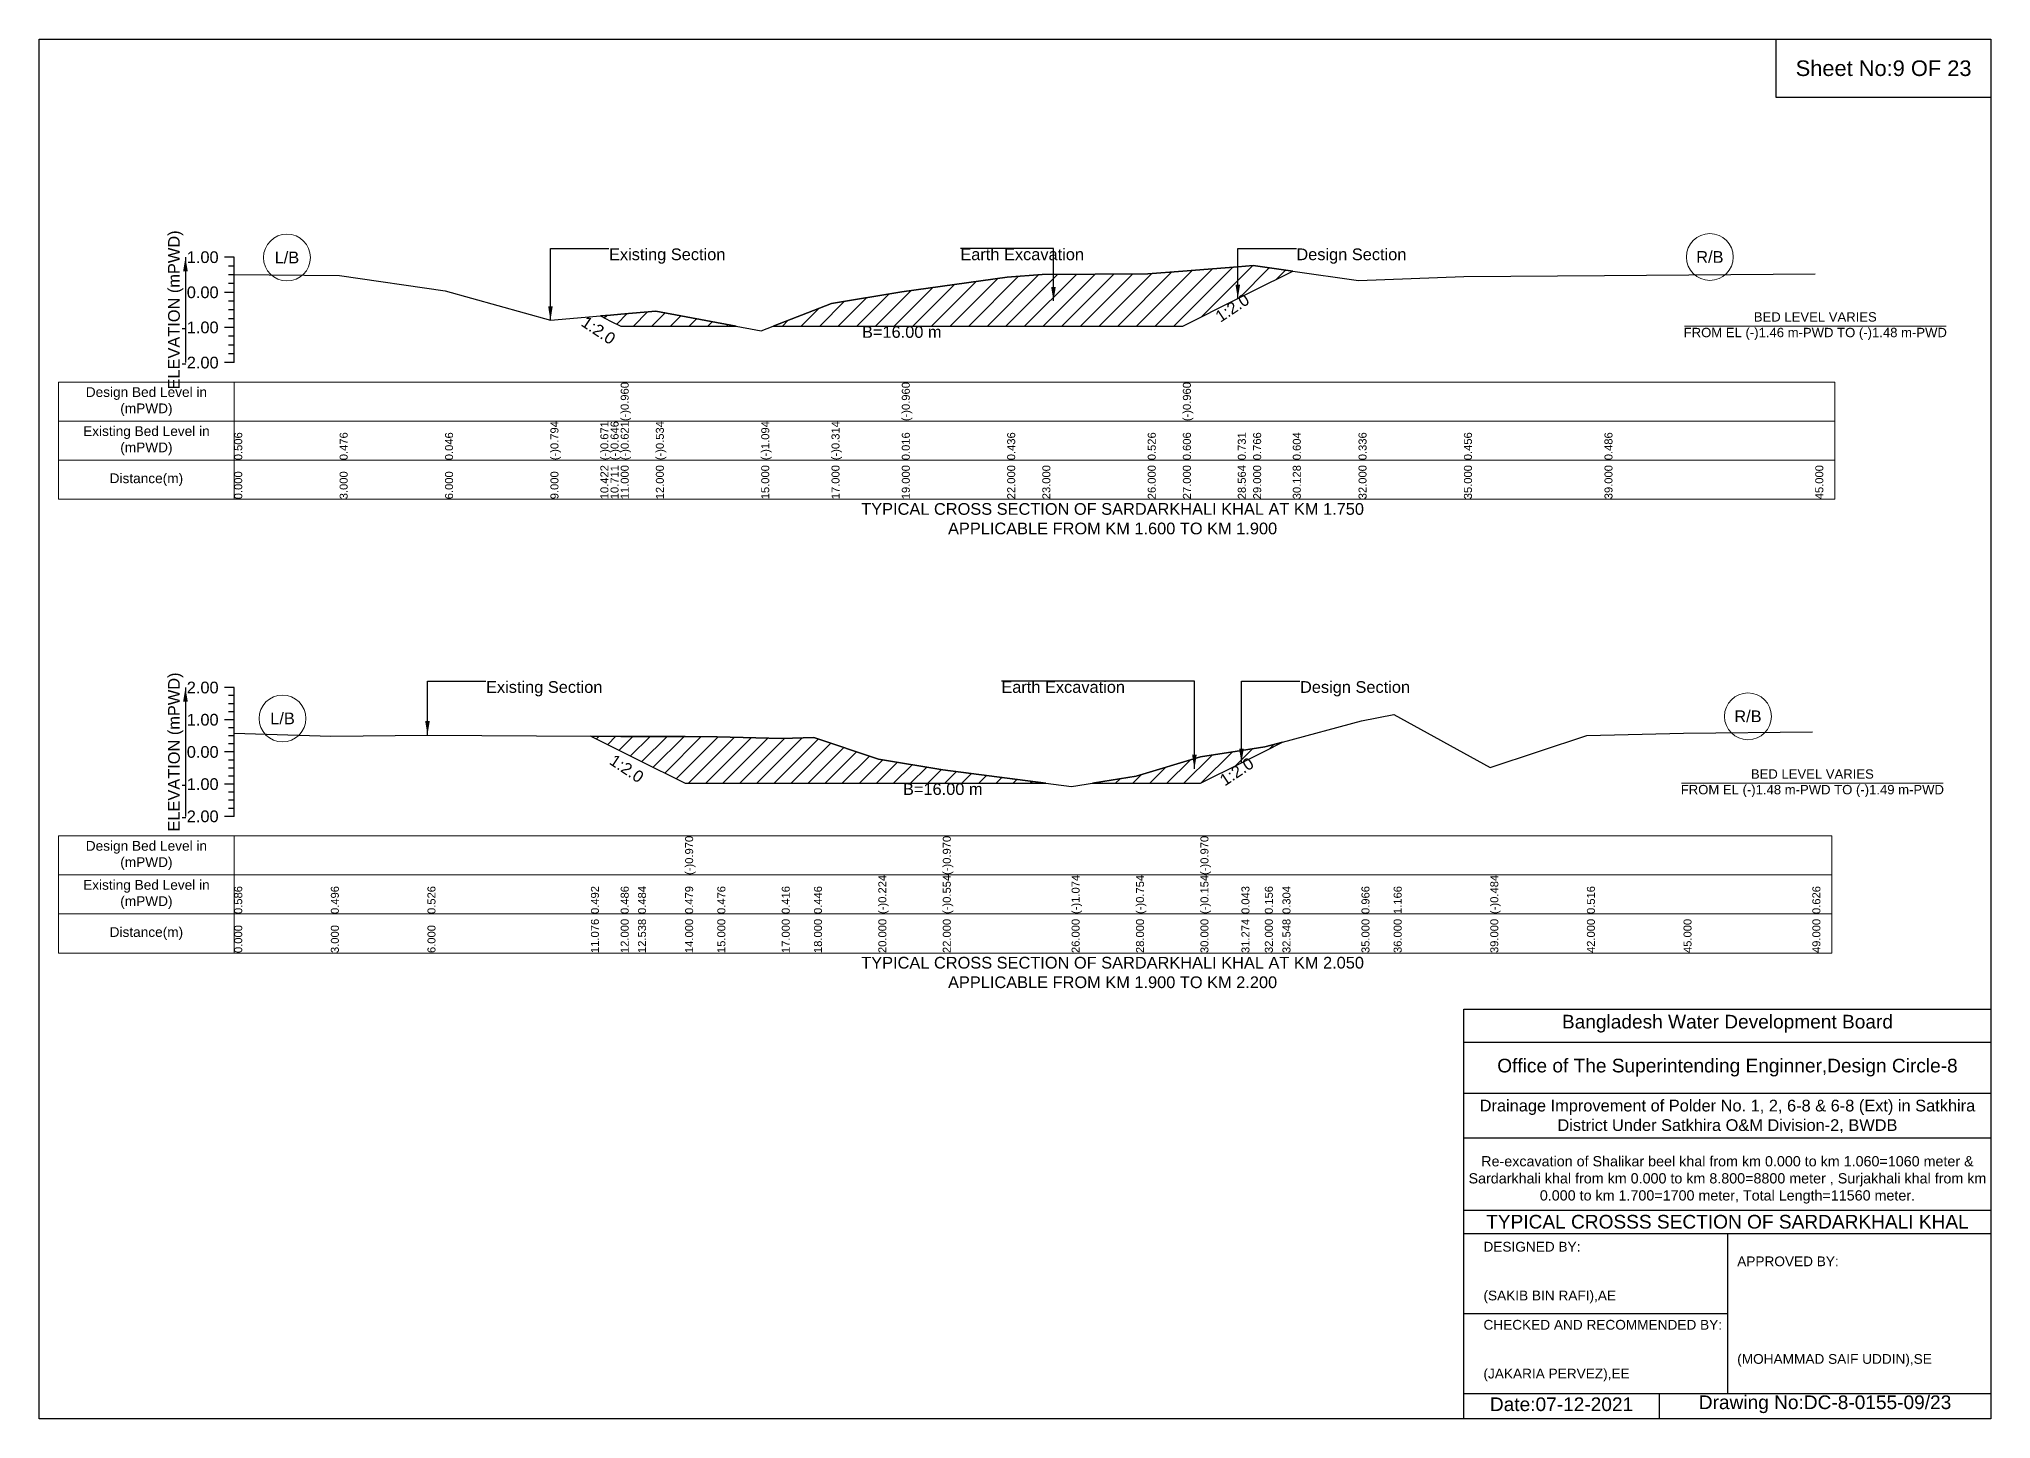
# Model space of a CAD drawing. Header units: inches. Extents: x 93000 to 506000, y -4242 to 0.
# Drawn here: x 180000 to 186000, y -4242 to 0 of the extents above; entities that cross this region are included whole.
import ezdxf

# ---------------------------------------------------------------- set-up
doc = ezdxf.new("R2010")
doc.units = ezdxf.units.IN
doc.header["$LTSCALE"] = 7
doc.header["$MEASUREMENT"] = 0
for name, color, linetype, lineweight in [('Cross section Data Border', 7, 'Continuous', 9), ('Cross Section Labels', 7, 'Continuous', 9), ('Existing_Bed_Level for Xsection', 7, 'Continuous', 25)]:
    doc.layers.add(name, color=color, linetype=linetype, lineweight=lineweight)
doc.styles.get("Standard").update_dxf_attribs({"font": 'arial.ttf'})
doc.dimstyles.get("Standard").update_dxf_attribs({"dimtxt": 0.18, "dimasz": 0.18, "dimexe": 0.18, "dimexo": 0.0625, "dimgap": 0.09, "dimtad": 0, "dimtih": 1, "dimtoh": 1, "dimdec": 4, "dimzin": 0, "dimdsep": 46, "dimtxsty": 'Standard', "dimcen": 0.09, "dimadec": 0, "dimazin": 0, "dimtfac": 1, "dimtdec": 4, "dimtofl": 0, "dimtmove": 0, "dimatfit": 3, "dimfxl": 1, "dimtolj": 1, "dimtzin": 0, "dimarcsym": 0})

msp = doc.modelspace()

# ---------------------------------------------------------------- hatches: boundary and pattern name
at = {"layer": 'Existing_Bed_Level for Xsection'}
h = msp.add_hatch(dxfattribs=at)
h.set_pattern_fill('ANSI31', color=256, scale=324, style=0)
h.paths.add_polyline_path([(182257.1, -882.5), (182436, -882.5), (182652, -882.5), (182976, -882.5), (183084, -882.5), (183408, -882.5), (183516, -882.5), (183684.9, -798.1), (183732, -774.5), (183853.9, -713.6), (183732, -696.1), (183684.9, -699.9), (183516, -713.4), (183408, -722), (183084, -724.2), (182976, -731.8), (182652, -777.1), (182436, -812.8)])
h = msp.add_hatch(dxfattribs=at)
h.set_pattern_fill('ANSI31', color=256, scale=324, style=0)
h.paths.add_polyline_path([(181725.5, -851.3), (181756.8, -866.9), (181788, -882.5), (181896, -882.5), (182142.5, -882.5), (181896, -836.5), (181788, -845.9), (181756.8, -848.6)])
h = msp.add_hatch(dxfattribs=at)
h.set_pattern_fill('ANSI31', color=256, scale=297, style=0)
h.paths.add_polyline_path([(181696.5, -2142.9), (181788, -2188.7), (181841.2, -2215.3), (181986, -2287.7), (182085, -2287.7), (182283, -2287.7), (182382, -2287.7), (182580, -2287.7), (182778, -2287.7), (183094.8, -2287.7), (182778, -2246.5), (182580, -2213.8), (182382, -2147.5), (182283, -2150.5), (182085, -2144.6), (181986, -2144.2), (181841.2, -2143.7), (181788, -2143.6)])
h = msp.add_hatch(dxfattribs=at)
h.set_pattern_fill('ANSI31', color=256, scale=297, style=0)
h.paths.add_polyline_path([(183238.4, -2287.7), (183372, -2287.7), (183570, -2287.7), (183696.1, -2224.6), (183768, -2188.7), (183822.2, -2161.6), (183768, -2176.2), (183696.1, -2187.4), (183570, -2206.9), (183372, -2266.3)])

# ---------------------------------------------------------------- linework, layer by layer
for points in [[(180000, 0), (186000, 0), (186000, -4242), (180000, -4242)], [(185340, 0), (186000, 0), (186000, -180), (185340, -180)]]:
    msp.add_lwpolyline(points, close=True)
for points in [[(184380, -4242), (184380, -2982), (186000, -2982)], [(184380, -3084), (186000, -3084)], [(184380, -3240), (186000, -3240)], [(184380, -3378), (186000, -3378)], [(184380, -3600), (186000, -3600)], [(184380, -3672), (186000, -3672)], [(185190, -3672), (185190, -4164)], [(184380, -3918), (185190, -3918)], [(184380, -4164), (186000, -4164)], [(184980, -4164), (184980, -4242)]]:
    msp.add_lwpolyline(points)
at = {"layer": 'Cross section Data Border'}
for points in [[(180060, -1054.8), (185520, -1054.8), (185520, -1414.8), (180060, -1414.8)], [(180060, -2449.7), (185511, -2449.7), (185511, -2809.7), (180060, -2809.7)]]:
    msp.add_lwpolyline(points, close=True, dxfattribs=at)
for points in [[(180600, -1054.8), (180600, -1414.8)], [(180060, -1174.8), (185520, -1174.8)], [(180060, -1294.8), (185520, -1294.8)], [(180600, -2449.7), (180600, -2809.7)], [(180060, -2569.7), (185511, -2569.7)], [(180060, -2689.7), (185511, -2689.7)]]:
    msp.add_lwpolyline(points, dxfattribs=at)
at = {"layer": 'Cross Section Labels'}
for points in [[(185058.1, -882.5), (185861.9, -882.5)], [(185049.1, -2287.7), (185852.9, -2287.7)]]:
    msp.add_lwpolyline(points, dxfattribs=at)
for centre in [(180762, -671.8), (185136, -670.2), (180748.5, -2088.6), (185253, -2082.2)]:
    msp.add_circle(centre, 72, dxfattribs=at)
at = {"layer": 'Existing_Bed_Level for Xsection'}
for points in [[(180600, -670.8), (180570, -670.8)], [(180600, -697.8), (180582, -697.8)], [(180600, -994.8), (180600, -886.8), (180600, -778.8), (180600, -670.8)], [(180600, -724.2), (180924, -727.4), (181248, -773.9), (181572, -864.6), (181725.5, -851.3), (181756.8, -848.6), (181788, -845.9), (181788, -845.9), (181896, -836.5), (182220, -897), (182436, -812.8), (182652, -777.1), (182652, -777.1), (182976, -731.8), (183084, -724.2), (183408, -722), (183516, -713.4), (183516, -713.4), (183684.9, -699.9), (183732, -696.1), (183853.9, -713.6), (184056, -742.6), (184380, -729.6), (184812, -726.4), (185460, -722)], [(180600, -778.8), (180570, -778.8)], [(180600, -724.8), (180582, -724.8)], [(180600, -751.8), (180582, -751.8)], [(180600, -805.8), (180582, -805.8)], [(180600, -832.8), (180582, -832.8)], [(180600, -886.8), (180570, -886.8)], [(180600, -859.8), (180582, -859.8)], [(180600, -913.8), (180582, -913.8)], [(180600, -940.8), (180582, -940.8)], [(180600, -994.8), (180570, -994.8)], [(180600, -967.8), (180582, -967.8)], [(180600, -1993.7), (180570, -1993.7)], [(180600, -2018.4), (180582, -2018.4)], [(180600, -2389.7), (180600, -2290.7), (180600, -2191.7), (180600, -2092.7), (180600, -1993.7)], [(180600, -2092.7), (180570, -2092.7)], [(180600, -2043.2), (180582, -2043.2)], [(180600, -2067.9), (180582, -2067.9)], [(180600, -2133.7), (180897, -2142.6), (181194, -2139.6), (181696.5, -2142.9), (181788, -2143.6), (181841.2, -2143.7), (181986, -2144.2), (181986, -2144.2), (182085, -2144.6), (182283, -2150.5), (182382, -2147.5), (182580, -2213.8), (182778, -2246.5), (182778, -2246.5), (183174, -2298), (183372, -2266.3), (183570, -2206.9), (183570, -2206.9), (183696.1, -2187.4), (183768, -2176.2), (183822.2, -2161.6), (184065, -2096), (184164, -2076.2), (184461, -2239.6), (184758, -2140.6), (185055, -2133.7), (185451, -2129.7)], [(180600, -2117.4), (180582, -2117.4)], [(180600, -2142.2), (180582, -2142.2)], [(180600, -2191.7), (180570, -2191.7)], [(180600, -2166.9), (180582, -2166.9)], [(180600, -2216.4), (180582, -2216.4)], [(180600, -2241.2), (180582, -2241.2)], [(180600, -2265.9), (180582, -2265.9)], [(180600, -2290.7), (180570, -2290.7)], [(180600, -2315.4), (180582, -2315.4)], [(180600, -2389.7), (180570, -2389.7)], [(180600, -2340.2), (180582, -2340.2)], [(180600, -2364.9), (180582, -2364.9)]]:
    msp.add_lwpolyline(points, dxfattribs=at)
for points in [[(182257.1, -882.5), (182436, -882.5), (182652, -882.5), (182652, -882.5), (182976, -882.5), (183084, -882.5), (183408, -882.5), (183516, -882.5), (183516, -882.5), (183684.9, -798.1), (183732, -774.5), (183853.9, -713.6), (183853.9, -713.6), (183853.9, -713.6), (183732, -696.1), (183684.9, -699.9), (183516, -713.4), (183516, -713.4), (183408, -722), (183084, -724.2), (182976, -731.8), (182652, -777.1), (182652, -777.1), (182436, -812.8)], [(181725.5, -851.3), (181756.8, -866.9), (181788, -882.5), (181788, -882.5), (181896, -882.5), (182142.5, -882.5), (181896, -836.5), (181788, -845.9), (181788, -845.9), (181756.8, -848.6)], [(181696.5, -2142.9), (181696.5, -2142.9), (181788, -2188.7), (181841.2, -2215.3), (181986, -2287.7), (181986, -2287.7), (182085, -2287.7), (182283, -2287.7), (182382, -2287.7), (182580, -2287.7), (182778, -2287.7), (182778, -2287.7), (183094.8, -2287.7), (182778, -2246.5), (182778, -2246.5), (182580, -2213.8), (182382, -2147.5), (182283, -2150.5), (182085, -2144.6), (181986, -2144.2), (181986, -2144.2), (181841.2, -2143.7), (181788, -2143.6), (181696.5, -2142.9)], [(183238.4, -2287.7), (183372, -2287.7), (183570, -2287.7), (183570, -2287.7), (183696.1, -2224.6), (183768, -2188.7), (183822.2, -2161.6), (183768, -2176.2), (183696.1, -2187.4), (183570, -2206.9), (183570, -2206.9), (183372, -2266.3)]]:
    msp.add_lwpolyline(points, close=True, dxfattribs=at)

# ---------------------------------------------------------------- texts
at = {"attachment_point": 5}
for s, insert, char_height in [('Sheet No:9 OF 23', (185670, -90), 48), ('Bangladesh Water Development Board', (185190, -3027), 42), ('Office of The Superintending Enginner,Design Circle-8', (185190, -3162), 42)]:
    msp.add_mtext(s, dxfattribs=dict(at, insert=insert, char_height=char_height))
for s, insert, char_height, width, attachment_point in [('Drainage Improvement of Polder No. 1, 2, 6-8 & 6-8 (Ext) in Satkhira District Under Satkhira O&M Division-2, BWDB', (185190, -3312), 36, 1680, 5), ('Re-excavation of Shalikar beel khal from km 0.000 to km 1.060=1060 meter & Sardarkhali khal from km 0.000 to km 8.800=8800 meter , Surjakhali khal from km 0.000 to km 1.700=1700 meter, Total Length=11560 meter.', (185190, -3507), 31.4683, 1620, 5), ('TYPICAL CROSSS SECTION OF SARDARKHALI KHAL', (185190, -3636), 42, 1680, 5), ('DESIGNED BY:^J^J^J(SAKIB BIN RAFI),AE', (184440, -3792), 30, 840, 4), ('APPROVED BY:^J^J^J^J^J^J(MOHAMMAD SAIF UDDIN),SE', (185220, -3912), 30, 840, 4), ('CHECKED AND RECOMMENDED BY:^J^J^J(JAKARIA PERVEZ),EE', (184440, -4032), 30, 840, 4), ('Date:07-12-2021', (184680, -4197), 42, 840, 5), ('Drawing No:DC-8-0155-09/23', (185490, -4197), 42, 1320, 5)]:
    msp.add_mtext(s, dxfattribs=dict(insert=insert, char_height=char_height, width=width, attachment_point=attachment_point))
at = {"layer": 'Cross section Data Border', "char_height": 30, "width": 480, "attachment_point": 5}
for s, insert in [('Design Bed Level in (mPWD)', (180330, -1114.8)), ('Existing Bed Level in (mPWD)', (180330, -1234.8)), ('Distance(m)', (180330, -1354.8)), ('Design Bed Level in (mPWD)', (180330, -2509.7)), ('Existing Bed Level in (mPWD)', (180330, -2629.7)), ('Distance(m)', (180330, -2749.7))]:
    msp.add_mtext(s, dxfattribs=dict(at, insert=insert))
at = {"layer": 'Cross Section Labels'}
for s, insert, char_height, attachment_point in [('L/B', (180762, -671.8), 36, 5), ('Existing Section', (181752, -643.8), 36, 1), ('Earth Excavation', (182832, -643.8), 36, 1), ('Design Section', (183864.9, -643.8), 36, 1), ('R/B', (185136, -670.2), 36, 5), ('BED LEVEL VARIES ^JFROM EL (-)1.46 m-PWD TO (-)1.48 m-PWD', (185460, -882.5), 28.8, 5), ('B=16.00 m', (182652, -882.5), 36, 2), ('TYPICAL CROSS SECTION OF SARDARKHALI KHAL AT KM 1.750^JAPPLICABLE FROM KM 1.600 TO KM 1.900', (183300, -1474.8), 36, 5), ('Existing Section', (181374, -1973.9), 36, 1), ('Earth Excavation', (182958, -1973.9), 36, 1), ('Design Section', (183876.1, -1973.9), 36, 1), ('L/B', (180748.5, -2088.6), 36, 5), ('R/B', (185253, -2082.2), 36, 5), ('BED LEVEL VARIES ^JFROM EL (-)1.48 m-PWD TO (-)1.49 m-PWD', (185451, -2287.7), 28.8, 5), ('B=16.00 m', (182778, -2287.7), 36, 2), ('TYPICAL CROSS SECTION OF SARDARKHALI KHAL AT KM 2.050^JAPPLICABLE FROM KM 1.900 TO KM 2.200', (183300, -2869.7), 36, 5)]:
    msp.add_mtext(s, dxfattribs=dict(at, insert=insert, char_height=char_height, attachment_point=attachment_point))
at = {"layer": 'Cross Section Labels', "char_height": 36, "attachment_point": 2}
for insert, rotation in [((183657.9, -811.6), 33.69007), ((181729.8, -880.4), 326.30993), ((181816.5, -2227.7), 326.30993), ((183671.4, -2237), 33.69007)]:
    msp.add_mtext('1:2.0', dxfattribs=dict(at, insert=insert, rotation=rotation))
at = {"layer": 'Existing_Bed_Level for Xsection', "rotation": 90}
for s, insert, char_height, attachment_point in [('ELEVATION (mPWD)', (180420, -832.8), 36, 5), ('(-)0.960', (181788, -1174.8), 24.6, 1), ('(-)0.960', (182652, -1174.8), 24.6, 1), ('(-)0.960', (183516, -1174.8), 24.6, 1), ('(-)0.794', (181572, -1294.8), 24.6, 1), ('(-)0.671', (181725.5, -1294.8), 24.6, 1), ('(-)0.646', (181756.8, -1294.8), 24.6, 1), ('(-)0.621', (181788, -1294.8), 24.6, 1), ('(-)0.534', (181896, -1294.8), 24.6, 1), ('(-)1.094', (182220, -1294.8), 24.6, 1), ('(-)0.314', (182436, -1294.8), 24.6, 1), ('0.506', (180600, -1294.8), 24.6, 1), ('0.476', (180924, -1294.8), 24.6, 1), ('0.046', (181248, -1294.8), 24.6, 1), ('0.016', (182652, -1294.8), 24.6, 1), ('0.436', (182976, -1294.8), 24.6, 1), ('0.526', (183408, -1294.8), 24.6, 1), ('0.606', (183516, -1294.8), 24.6, 1), ('0.731', (183684.9, -1294.8), 24.6, 1), ('0.766', (183732, -1294.8), 24.6, 1), ('0.604', (183853.9, -1294.8), 24.6, 1), ('0.336', (184056, -1294.8), 24.6, 1), ('0.456', (184380, -1294.8), 24.6, 1), ('0.486', (184812, -1294.8), 24.6, 1), ('10.422', (181725.5, -1414.8), 24.6, 1), ('10.711', (181756.8, -1414.8), 24.6, 1), ('11.000', (181788, -1414.8), 24.6, 1), ('12.000', (181896, -1414.8), 24.6, 1), ('15.000', (182220, -1414.8), 24.6, 1), ('17.000', (182436, -1414.8), 24.6, 1), ('19.000', (182652, -1414.8), 24.6, 1), ('22.000', (182976, -1414.8), 24.6, 1), ('23.000', (183084, -1414.8), 24.6, 1), ('26.000', (183408, -1414.8), 24.6, 1), ('27.000', (183516, -1414.8), 24.6, 1), ('28.564', (183684.9, -1414.8), 24.6, 1), ('29.000', (183732, -1414.8), 24.6, 1), ('30.128', (183853.9, -1414.8), 24.6, 1), ('32.000', (184056, -1414.8), 24.6, 1), ('35.000', (184380, -1414.8), 24.6, 1), ('39.000', (184812, -1414.8), 24.6, 1), ('45.000', (185460, -1414.8), 24.6, 1), ('0.000', (180600, -1414.8), 24.6, 1), ('3.000', (180924, -1414.8), 24.6, 1), ('6.000', (181248, -1414.8), 24.6, 1), ('9.000', (181572, -1414.8), 24.6, 1), ('ELEVATION (mPWD)', (180420, -2191.7), 36, 5), ('(-)0.970', (181986, -2569.7), 24.6, 1), ('(-)0.970', (182778, -2569.7), 24.6, 1), ('(-)0.970', (183570, -2569.7), 24.6, 1), ('(-)0.224', (182580, -2689.7), 24.6, 1), ('(-)0.554', (182778, -2689.7), 24.6, 1), ('(-)1.074', (183174, -2689.7), 24.6, 1), ('(-)0.754', (183372, -2689.7), 24.6, 1), ('(-)0.154', (183570, -2689.7), 24.6, 1), ('(-)0.484', (184461, -2689.7), 24.6, 1), ('0.586', (180600, -2689.7), 24.6, 1), ('0.496', (180897, -2689.7), 24.6, 1), ('0.526', (181194, -2689.7), 24.6, 1), ('0.492', (181696.5, -2689.7), 24.6, 1), ('0.486', (181788, -2689.7), 24.6, 1), ('0.484', (181841.2, -2689.7), 24.6, 1), ('0.479', (181986, -2689.7), 24.6, 1), ('0.476', (182085, -2689.7), 24.6, 1), ('0.416', (182283, -2689.7), 24.6, 1), ('0.446', (182382, -2689.7), 24.6, 1), ('0.043', (183696.1, -2689.7), 24.6, 1), ('0.156', (183768, -2689.7), 24.6, 1), ('0.304', (183822.2, -2689.7), 24.6, 1), ('0.966', (184065, -2689.7), 24.6, 1), ('1.166', (184164, -2689.7), 24.6, 1), ('0.516', (184758, -2689.7), 24.6, 1), ('0.626', (185451, -2689.7), 24.6, 1), ('0.000', (180600, -2809.7), 24.6, 1), ('3.000', (180897, -2809.7), 24.6, 1), ('6.000', (181194, -2809.7), 24.6, 1), ('11.076', (181696.5, -2809.7), 24.6, 1), ('12.000', (181788, -2809.7), 24.6, 1), ('12.538', (181841.2, -2809.7), 24.6, 1), ('14.000', (181986, -2809.7), 24.6, 1), ('15.000', (182085, -2809.7), 24.6, 1), ('17.000', (182283, -2809.7), 24.6, 1), ('18.000', (182382, -2809.7), 24.6, 1), ('20.000', (182580, -2809.7), 24.6, 1), ('22.000', (182778, -2809.7), 24.6, 1), ('26.000', (183174, -2809.7), 24.6, 1), ('28.000', (183372, -2809.7), 24.6, 1), ('30.000', (183570, -2809.7), 24.6, 1), ('31.274', (183696.1, -2809.7), 24.6, 1), ('32.000', (183768, -2809.7), 24.6, 1), ('32.548', (183822.2, -2809.7), 24.6, 1), ('35.000', (184065, -2809.7), 24.6, 1), ('36.000', (184164, -2809.7), 24.6, 1), ('39.000', (184461, -2809.7), 24.6, 1), ('42.000', (184758, -2809.7), 24.6, 1), ('45.000', (185055, -2809.7), 24.6, 1), ('49.000', (185451, -2809.7), 24.6, 1)]:
    msp.add_mtext(s, dxfattribs=dict(at, insert=insert, char_height=char_height, attachment_point=attachment_point))
at = {"layer": 'Existing_Bed_Level for Xsection', "char_height": 36, "attachment_point": 6}
for s, insert in [('1.00', (180552, -670.8)), ('0.00', (180552, -778.8)), ('-1.00', (180552, -886.8)), ('-2.00', (180552, -994.8)), ('2.00', (180552, -1993.7)), ('1.00', (180552, -2092.7)), ('0.00', (180552, -2191.7)), ('-1.00', (180552, -2290.7)), ('-2.00', (180552, -2389.7))]:
    msp.add_mtext(s, dxfattribs=dict(at, insert=insert))

# ---------------------------------------------------------------- leaders
at = {"layer": 'Cross Section Labels', "annotation_type": 0, "has_hookline": 1}
for points, hookline_direction, text_width in [([(181572, -864.6), (181572, -643.8), (181751.9, -643.8)], 0, 350.4), ([(183118.2, -805.1), (183118.2, -643.8), (182832.1, -643.8)], 1, 372.7), ([(183684.9, -798.1), (183684.9, -643.8), (183864.8, -643.8)], 0, 330.9), ([(181194, -2139.6), (181194, -1973.9), (181373.9, -1973.9)], 0, 350.4), ([(183551.5, -2243.4), (183551.5, -1973.9), (182958.1, -1973.9)], 1, 372.7), ([(183696.1, -2224.6), (183696.1, -1973.9), (183876, -1973.9)], 0, 330.9)]:
    msp.add_leader(points, dimstyle='Standard', override={"dimasz": 43.2}, dxfattribs=dict(at, hookline_direction=hookline_direction, text_width=text_width))
at = {"layer": 'Existing_Bed_Level for Xsection'}
for points in [[(180450, -670.8), (180450, -994.8)], [(180450, -1993.7), (180450, -2389.7)]]:
    msp.add_leader(points, dimstyle='Standard', override={"dimasz": 43.2}, dxfattribs=at)

doc.saveas('drawing.dxf')
